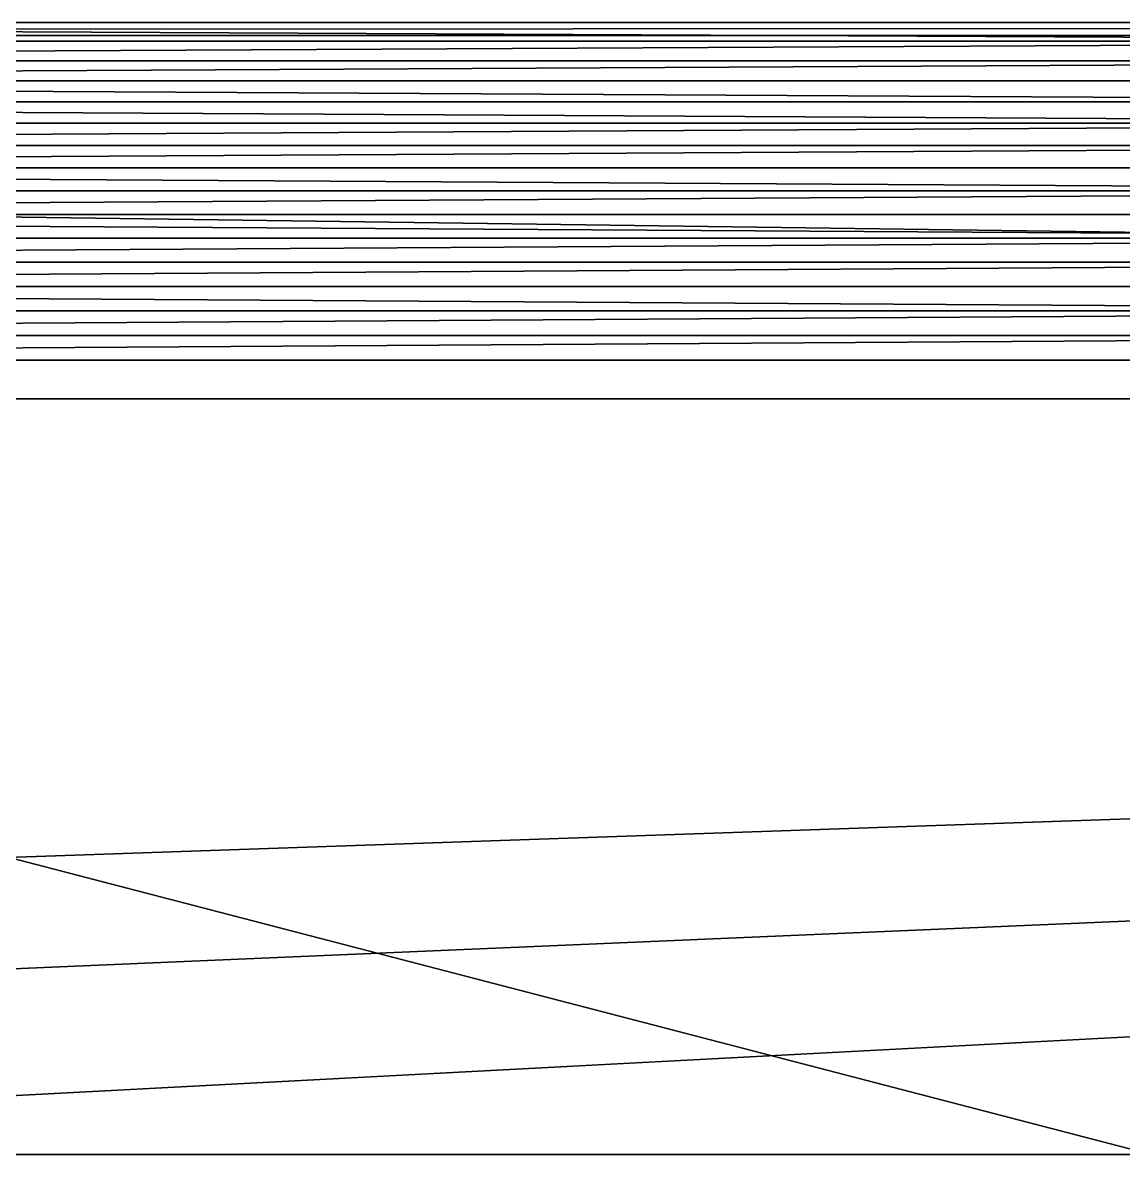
# Model space of a CAD drawing. Header units: metres. Extents: x -40.1 to 40.1, y -46.3 to 46.3.
# Drawn here: x 0 to 2.925, y 43.301 to 46.31 of the extents above; entities that cross this region are included whole.
import ezdxf

# ---------------------------------------------------------------- set-up
doc = ezdxf.new("R2010")
doc.units = ezdxf.units.M

msp = doc.modelspace()

# ---------------------------------------------------------------- linework, layer by layer
for points in [[(35.25, 46.31), (-35.25, 46.2757), (-35.25, 46.31), (35.25, 46.31)], [(35.25, 46.31), (35.25, 46.2757), (-35.25, 46.2757), (35.25, 46.31)], [(-35.25, 46.31), (-5.119, 46.31), (35.25, 46.31), (-35.25, 46.31)], [(-5.119, 46.31), (5.119, 46.31), (35.25, 46.31), (-5.119, 46.31)], [(-5.119, 46.31), (5.119, 46.2603), (5.119, 46.31), (-5.119, 46.31)], [(-5.119, 46.2603), (5.119, 46.2603), (-5.119, 46.31), (-5.119, 46.2603)], [(-35.25, 46.2757), (35.25, 45.31), (-35.25, 45.31), (-35.25, 46.2757)], [(-35.25, 46.2757), (35.25, 46.2757), (35.25, 45.31), (-35.25, 46.2757)], [(-5.119, 46.2086), (5.119, 46.2086), (5.119, 46.2603), (-5.119, 46.2086)], [(-5.119, 46.2086), (5.119, 46.2603), (-5.119, 46.2603), (-5.119, 46.2086)], [(-5.119, 46.1549), (5.119, 46.1549), (5.119, 46.2086), (-5.119, 46.1549)], [(-5.119, 46.1549), (5.119, 46.2086), (-5.119, 46.2086), (-5.119, 46.1549)], [(-5.119, 46.1549), (5.119, 46.0995), (5.119, 46.1549), (-5.119, 46.1549)], [(-5.119, 46.0995), (5.119, 46.0995), (-5.119, 46.1549), (-5.119, 46.0995)], [(-5.119, 46.0995), (5.119, 46.0424), (5.119, 46.0995), (-5.119, 46.0995)], [(-5.119, 46.0424), (5.119, 46.0424), (-5.119, 46.0995), (-5.119, 46.0424)], [(-5.119, 45.9838), (5.119, 45.9838), (5.119, 46.0424), (-5.119, 45.9838)], [(-5.119, 45.9838), (5.119, 46.0424), (-5.119, 46.0424), (-5.119, 45.9838)], [(-5.119, 45.9238), (5.119, 45.9238), (5.119, 45.9838), (-5.119, 45.9238)], [(-5.119, 45.9238), (5.119, 45.9838), (-5.119, 45.9838), (-5.119, 45.9238)], [(-5.119, 45.9238), (5.119, 45.8626), (5.119, 45.9238), (-5.119, 45.9238)], [(-5.119, 45.8626), (5.119, 45.8626), (-5.119, 45.9238), (-5.119, 45.8626)], [(-5.119, 45.8003), (5.119, 45.8003), (5.119, 45.8626), (-5.119, 45.8003)], [(-5.119, 45.8003), (5.119, 45.8626), (-5.119, 45.8626), (-5.119, 45.8003)], [(-5.119, 45.8003), (5.119, 45.7371), (5.119, 45.8003), (-5.119, 45.8003)], [(-5.119, 45.7371), (5.119, 45.7371), (-5.119, 45.8003), (-5.119, 45.7371)], [(-5.119, 45.6731), (5.119, 45.6731), (5.119, 45.7371), (-5.119, 45.6731)], [(-5.119, 45.6731), (5.119, 45.7371), (-5.119, 45.7371), (-5.119, 45.6731)], [(-5.119, 45.6085), (5.119, 45.6085), (5.119, 45.6731), (-5.119, 45.6085)], [(-5.119, 45.6085), (5.119, 45.6731), (-5.119, 45.6731), (-5.119, 45.6085)], [(-5.119, 45.6085), (5.119, 45.5434), (5.119, 45.6085), (-5.119, 45.6085)], [(-5.119, 45.5434), (5.119, 45.5434), (-5.119, 45.6085), (-5.119, 45.5434)], [(-5.119, 45.478), (5.119, 45.478), (5.119, 45.5434), (-5.119, 45.478)], [(-5.119, 45.478), (5.119, 45.5434), (-5.119, 45.5434), (-5.119, 45.478)], [(-5.119, 45.4124), (5.119, 45.4124), (5.119, 45.478), (-5.119, 45.4124)], [(-5.119, 45.4124), (5.119, 45.478), (-5.119, 45.478), (-5.119, 45.4124)], [(-5.119, 45.4124), (-3, 43.3013), (3, 43.3013), (-5.119, 45.4124)], [(-5.119, 45.4124), (3, 43.3013), (5.119, 45.4124), (-5.119, 45.4124)], [(35.25, 45.31), (-17.1147, 43.5), (-35.25, 45.31), (35.25, 45.31)], [(35.25, 45.31), (-6.8853, 43.5), (-17.1147, 43.5), (35.25, 45.31)], [(35.25, 45.31), (-3, 43.3013), (-6.8853, 43.5), (35.25, 45.31)], [(35.25, 45.31), (3, 43.3013), (-3, 43.3013), (35.25, 45.31)], [(-3, 43.3013), (3, 43.3013), (3, 43.3013), (-3, 43.3013)], [(-3, 43.3013), (-3, 43.3013), (3, 43.3013), (-3, 43.3013)]]:
    msp.add_lwpolyline(points)

doc.saveas('drawing.dxf')
